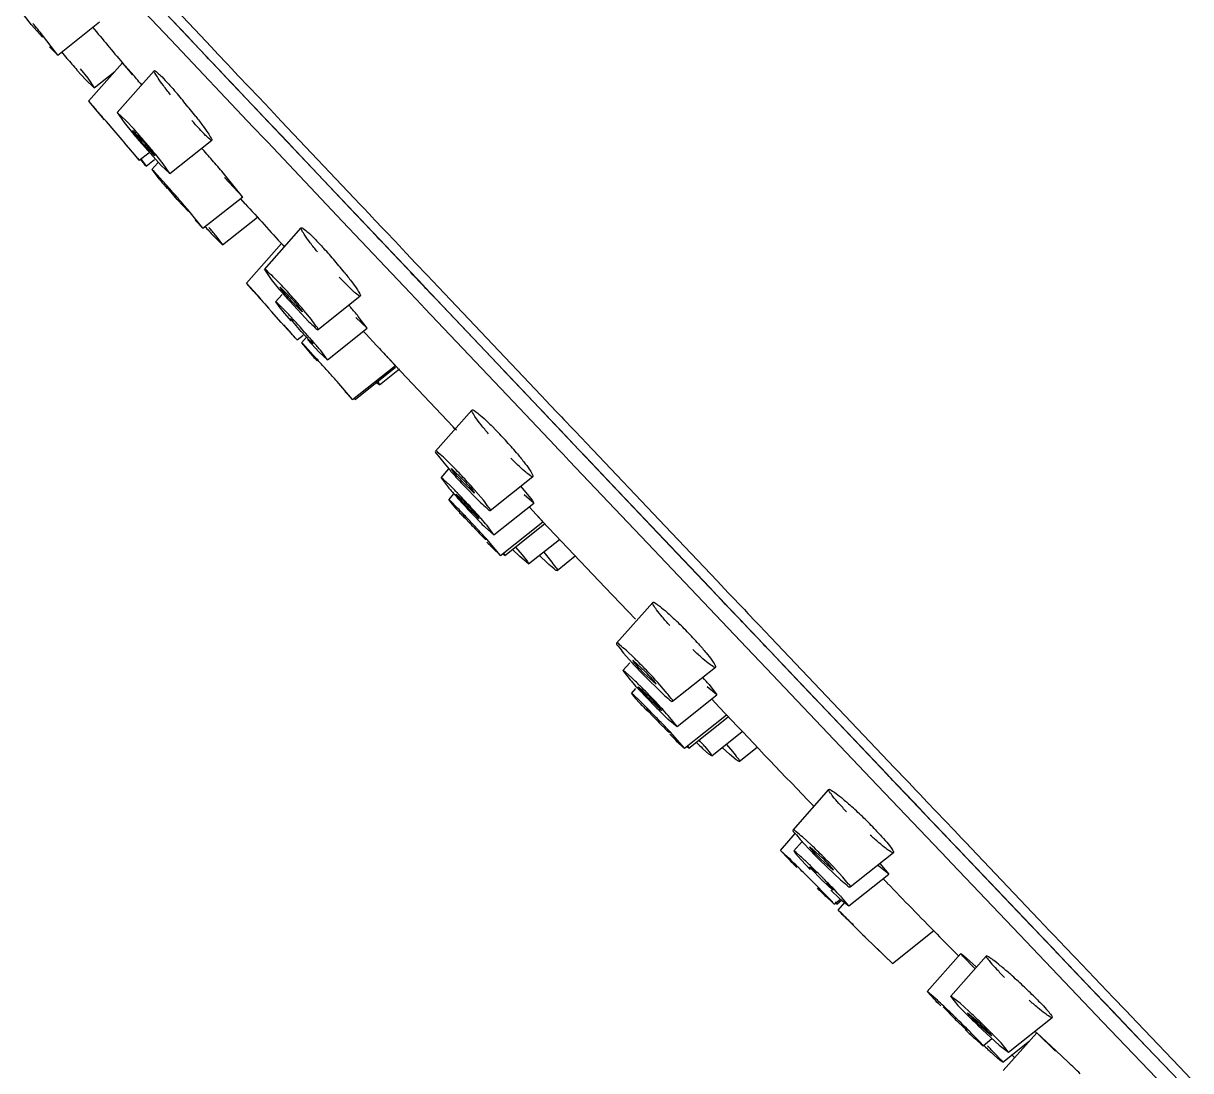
# Model space of a CAD drawing. Header units: millimetres. Extents: x 7160 to 8001, y 2712 to 3307.
# Drawn here: x 7793.6 to 7820, y 3186.12 to 3209.82 of the extents above; entities that cross this region are included whole.
import ezdxf

# ---------------------------------------------------------------- set-up
doc = ezdxf.new("R2010")
doc.units = ezdxf.units.MM

msp = doc.modelspace()

# ---------------------------------------------------------------- linework, layer by layer
at = {"color": 7, "linetype": 'Continuous'}
for p, q in [((7797.303, 3209.534), (7795.751, 3211.177)), ((7795.912, 3211.335), (7797.468, 3209.687)), ((7796.933, 3209.449), (7795.532, 3210.933)), ((7793.785, 3209.787), (7793.599, 3210.016)), ((7794.377, 3209.102), (7795.322, 3209.853)), ((7797.713, 3209.099), (7796.951, 3209.906)), ((7794.035, 3209.508), (7793.785, 3209.787)), ((7794.056, 3209.525), (7794.035, 3209.55)), ((7797.468, 3209.687), (7797.734, 3209.406)), ((7794.377, 3209.102), (7794.056, 3209.525)), ((7794.194, 3209.29), (7794.377, 3209.102)), ((7798.8, 3207.472), (7796.933, 3209.449)), ((7797.568, 3209.253), (7797.303, 3209.534)), ((7797.591, 3209.229), (7797.471, 3209.356)), ((7797.734, 3209.406), (7797.938, 3209.189)), ((7797.772, 3209.037), (7797.568, 3209.253)), ((7797.713, 3209.099), (7797.591, 3209.229)), ((7797.731, 3209.08), (7797.713, 3209.099)), ((7798.494, 3208.272), (7797.713, 3209.099)), ((7797.789, 3209.019), (7797.731, 3209.08)), ((7797.789, 3209.019), (7797.772, 3209.037)), ((7797.847, 3208.957), (7797.789, 3209.019)), ((7797.938, 3209.189), (7798, 3209.124)), ((7798, 3209.124), (7798.207, 3208.904)), ((7795.009, 3208.544), (7794.812, 3208.763)), ((7794.887, 3208.789), (7795.054, 3208.58)), ((7795.074, 3208.059), (7795.843, 3208.927)), ((7795.723, 3207.802), (7796.56, 3208.747)), ((7796.028, 3208.703), (7795.843, 3208.928)), ((7795.843, 3208.928), (7796.031, 3208.711)), ((7798.04, 3208.753), (7797.833, 3208.972)), ((7797.986, 3208.811), (7797.847, 3208.957)), ((7798.302, 3208.475), (7797.986, 3208.811)), ((7798.204, 3208.58), (7798.04, 3208.753)), ((7798.207, 3208.904), (7798.306, 3208.8)), ((7798.306, 3208.8), (7798.461, 3208.635)), ((7795.203, 3208.36), (7795.009, 3208.544)), ((7795.054, 3208.58), (7795.203, 3208.36)), ((7795.203, 3208.36), (7795.667, 3208.729)), ((7796.07, 3208.654), (7796.028, 3208.703)), ((7798.3, 3208.478), (7798.204, 3208.58)), ((7798.762, 3207.989), (7798.3, 3208.478)), ((7798.461, 3208.635), (7798.924, 3208.145)), ((7796.239, 3208.468), (7796.273, 3208.428)), ((7798.494, 3208.272), (7798.302, 3208.475)), ((7799.294, 3207.426), (7798.494, 3208.272)), ((7798.779, 3207.971), (7798.494, 3208.272)), ((7795.074, 3208.059), (7795.429, 3207.639)), ((7795.244, 3207.866), (7795.074, 3208.059)), ((7799.015, 3207.721), (7798.762, 3207.989)), ((7798.849, 3207.896), (7798.779, 3207.971)), ((7798.924, 3208.145), (7799.178, 3207.877)), ((7795.723, 3207.802), (7795.878, 3207.576)), ((7795.919, 3207.621), (7795.723, 3207.802)), ((7799.037, 3207.697), (7798.849, 3207.896)), ((7799.269, 3207.453), (7799.015, 3207.721)), ((7799.108, 3207.623), (7799.037, 3207.697)), ((7799.178, 3207.877), (7799.432, 3207.608)), ((7795.477, 3207.595), (7795.407, 3207.677)), ((7795.651, 3207.392), (7795.477, 3207.595)), ((7795.878, 3207.576), (7796.065, 3207.344)), ((7796.103, 3207.421), (7795.919, 3207.621)), ((7799.057, 3207.199), (7798.8, 3207.472)), ((7799.176, 3207.551), (7799.108, 3207.623)), ((7799.294, 3207.426), (7799.176, 3207.551)), ((7801.127, 3205.488), (7799.269, 3207.453)), ((7800.942, 3205.683), (7799.294, 3207.426)), ((7799.366, 3207.35), (7799.294, 3207.426)), ((7799.432, 3207.608), (7801.217, 3205.721)), ((7795.832, 3207.18), (7795.651, 3207.392)), ((7795.871, 3207.135), (7795.832, 3207.18)), ((7796.075, 3207.392), (7796.331, 3207.121)), ((7796.12, 3207.323), (7796.078, 3207.382)), ((7796.202, 3207.22), (7796.12, 3207.323)), ((7796.912, 3206.42), (7797.861, 3207.174)), ((7799.118, 3207.135), (7799.057, 3207.199)), ((7799.434, 3207.278), (7799.366, 3207.35)), ((7799.69, 3207.007), (7799.434, 3207.278)), ((7795.9, 3207.101), (7795.871, 3207.135)), ((7796.054, 3206.912), (7796.178, 3206.769)), ((7796.08, 3206.889), (7796.056, 3206.918)), ((7796.292, 3207.076), (7796.716, 3206.602)), ((7796.564, 3206.823), (7796.308, 3207.094)), ((7796.437, 3206.995), (7796.519, 3206.893)), ((7800.82, 3205.335), (7799.118, 3207.135)), ((7796.221, 3206.72), (7796.08, 3206.889)), ((7796.178, 3206.769), (7796.221, 3206.72)), ((7796.221, 3206.72), (7796.438, 3206.892)), ((7796.33, 3206.637), (7796.248, 3206.727)), ((7796.261, 3206.738), (7796.339, 3206.642)), ((7796.365, 3206.6), (7796.33, 3206.637)), ((7796.339, 3206.642), (7796.377, 3206.589)), ((7796.377, 3206.589), (7796.562, 3206.736)), ((7796.505, 3206.511), (7796.639, 3206.662)), ((7796.519, 3206.893), (7796.561, 3206.833)), ((7796.761, 3206.642), (7796.595, 3206.848)), ((7796.912, 3206.42), (7796.761, 3206.642)), ((7796.377, 3206.589), (7796.365, 3206.6)), ((7796.505, 3206.511), (7796.666, 3206.304)), ((7796.554, 3206.467), (7796.505, 3206.511)), ((7796.684, 3206.327), (7796.554, 3206.467)), ((7796.716, 3206.602), (7796.912, 3206.42)), ((7797.079, 3205.836), (7796.838, 3206.126)), ((7798.15, 3206.333), (7798.559, 3205.895)), ((7798.559, 3205.895), (7798.18, 3206.362)), ((7797.661, 3205.181), (7798.56, 3205.895)), ((7798.618, 3205.737), (7798.515, 3205.851)), ((7797.331, 3205.559), (7797.079, 3205.836)), ((7797.347, 3205.57), (7797.319, 3205.604)), ((7801.788, 3204.79), (7800.942, 3205.683)), ((7801.058, 3205.561), (7800.942, 3205.683)), ((7801.217, 3205.721), (7801.292, 3205.642)), ((7801.292, 3205.642), (7801.418, 3205.508)), ((7797.661, 3205.181), (7797.347, 3205.57)), ((7797.484, 3205.363), (7797.661, 3205.181)), ((7798.106, 3204.807), (7798.893, 3205.433)), ((7802.344, 3203.724), (7800.82, 3205.335)), ((7801.131, 3205.484), (7801.058, 3205.561)), ((7801.297, 3205.309), (7801.127, 3205.488)), ((7801.316, 3205.289), (7801.131, 3205.484)), ((7801.418, 3205.508), (7801.479, 3205.444)), ((7801.479, 3205.444), (7801.55, 3205.369)), ((7801.55, 3205.369), (7801.73, 3205.179)), ((7797.728, 3205.198), (7797.709, 3205.22)), ((7799.052, 3204.252), (7799.883, 3205.191)), ((7801.387, 3205.213), (7801.297, 3205.309)), ((7801.573, 3205.017), (7801.316, 3205.289)), ((7801.589, 3205), (7801.387, 3205.213)), ((7801.73, 3205.179), (7801.751, 3205.156)), ((7801.751, 3205.156), (7801.801, 3205.103)), ((7801.801, 3205.103), (7802.005, 3204.888)), ((7798.106, 3204.807), (7797.921, 3204.988)), ((7797.954, 3205.013), (7798.106, 3204.807)), ((7798.645, 3203.942), (7799.44, 3204.84)), ((7799.512, 3204.755), (7799.473, 3204.798)), ((7801.595, 3204.993), (7801.573, 3205.017)), ((7801.638, 3204.947), (7801.589, 3205)), ((7801.646, 3204.939), (7801.595, 3204.993)), ((7801.842, 3204.732), (7801.638, 3204.947)), ((7801.788, 3204.79), (7801.646, 3204.939)), ((7802.645, 3203.884), (7801.788, 3204.79)), ((7801.854, 3204.72), (7801.788, 3204.79)), ((7802.005, 3204.888), (7802.259, 3204.619)), ((7802.096, 3204.464), (7801.842, 3204.732)), ((7802.11, 3204.449), (7801.854, 3204.72)), ((7802.259, 3204.619), (7802.471, 3204.395)), ((7802.308, 3204.24), (7802.096, 3204.464)), ((7802.188, 3204.367), (7802.11, 3204.449)), ((7802.324, 3204.223), (7802.188, 3204.367)), ((7802.471, 3204.395), (7802.729, 3204.123)), ((7799.052, 3204.252), (7799.206, 3204.023)), ((7799.206, 3204.023), (7799.395, 3203.793)), ((7799.444, 3203.885), (7799.257, 3204.079)), ((7802.565, 3203.968), (7802.308, 3204.24)), ((7802.351, 3204.194), (7802.324, 3204.223)), ((7802.41, 3204.132), (7802.351, 3204.194)), ((7802.447, 3204.093), (7802.41, 3204.132)), ((7802.583, 3203.95), (7802.447, 3204.093)), ((7802.729, 3204.123), (7802.986, 3203.851)), ((7798.81, 3203.753), (7798.645, 3203.942)), ((7798.645, 3203.942), (7798.968, 3203.583)), ((7799.409, 3203.849), (7799.673, 3203.585)), ((7799.453, 3203.779), (7799.412, 3203.839)), ((7799.536, 3203.677), (7799.453, 3203.779)), ((7802.822, 3203.696), (7802.565, 3203.968)), ((7802.611, 3203.92), (7802.583, 3203.95)), ((7802.704, 3203.821), (7802.611, 3203.92)), ((7802.704, 3203.821), (7802.645, 3203.884)), ((7802.925, 3203.588), (7802.704, 3203.821)), ((7802.839, 3203.679), (7802.704, 3203.821)), ((7802.986, 3203.851), (7805.173, 3201.543)), ((7799.304, 3203.519), (7799.45, 3203.684)), ((7799.304, 3203.519), (7799.399, 3203.384)), ((7799.358, 3203.478), (7799.304, 3203.519)), ((7799.493, 3203.344), (7799.358, 3203.478)), ((7799.623, 3203.531), (7800.058, 3203.065)), ((7799.908, 3203.289), (7799.643, 3203.553)), ((7800.263, 3202.891), (7801.217, 3203.65)), ((7802.601, 3203.452), (7802.344, 3203.724)), ((7805.009, 3201.388), (7802.822, 3203.696)), ((7802.867, 3203.649), (7802.839, 3203.679)), ((7802.925, 3203.588), (7802.867, 3203.649)), ((7805.013, 3201.384), (7802.925, 3203.588)), ((7799.213, 3203.297), (7799.142, 3203.377)), ((7799.432, 3203.051), (7799.213, 3203.297)), ((7799.461, 3203.308), (7799.647, 3203.089)), ((7799.78, 3203.461), (7799.863, 3203.36)), ((7799.863, 3203.36), (7799.905, 3203.299)), ((7800.114, 3203.116), (7799.946, 3203.321)), ((7802.675, 3203.374), (7802.601, 3203.452)), ((7804.541, 3201.403), (7802.675, 3203.374)), ((7799.737, 3202.711), (7799.432, 3203.051)), ((7799.489, 3202.996), (7799.624, 3202.843)), ((7799.642, 3203.139), (7799.702, 3203.085)), ((7799.66, 3203.11), (7799.642, 3203.139)), ((7799.69, 3203.072), (7799.66, 3203.11)), ((7799.882, 3202.849), (7799.69, 3203.072)), ((7801.12, 3203.165), (7801.376, 3202.919)), ((7801.376, 3202.919), (7801.174, 3203.189)), ((7799.788, 3202.656), (7799.737, 3202.711)), ((7799.746, 3202.705), (7799.788, 3202.656)), ((7799.788, 3202.656), (7799.926, 3202.766)), ((7799.893, 3202.587), (7800.006, 3202.715)), ((7800.142, 3202.58), (7800.043, 3202.674)), ((7800.478, 3202.205), (7801.377, 3202.92)), ((7801.294, 3202.844), (7801.349, 3202.785)), ((7801.588, 3202.528), (7801.349, 3202.785)), ((7799.893, 3202.587), (7799.934, 3202.534)), ((7799.94, 3202.542), (7799.893, 3202.587)), ((7799.934, 3202.534), (7800.057, 3202.391)), ((7800.068, 3202.407), (7799.94, 3202.542)), ((7800.022, 3202.667), (7800.289, 3202.382)), ((7800.093, 3202.648), (7800.138, 3202.589)), ((7800.478, 3202.205), (7800.324, 3202.413)), ((7800.256, 3202.202), (7800.225, 3202.236)), ((7800.289, 3202.382), (7800.478, 3202.205)), ((7802.002, 3202.087), (7801.846, 3202.253)), ((7802.012, 3202.078), (7801.846, 3202.253)), ((7801.044, 3201.308), (7802.012, 3202.078)), ((7801.103, 3201.308), (7802.018, 3202.036)), ((7801.651, 3201.642), (7802.104, 3202.002)), ((7803.317, 3200.692), (7802.002, 3202.087)), ((7805.273, 3201.109), (7804.39, 3202.042)), ((7800.732, 3201.672), (7800.697, 3201.712)), ((7801.044, 3201.308), (7800.732, 3201.672)), ((7801.651, 3201.642), (7801.581, 3201.683)), ((7801.624, 3201.708), (7801.651, 3201.642)), ((7800.87, 3201.487), (7801.044, 3201.308)), ((7805.628, 3200.257), (7804.541, 3201.403)), ((7805.266, 3201.117), (7805.009, 3201.388)), ((7805.273, 3201.109), (7805.013, 3201.384)), ((7805.173, 3201.543), (7805.43, 3201.272)), ((7801.103, 3201.308), (7801.086, 3201.321)), ((7801.094, 3201.324), (7801.103, 3201.308)), ((7805.345, 3201.033), (7805.266, 3201.117)), ((7806.162, 3200.171), (7805.273, 3201.109)), ((7805.351, 3201.027), (7805.273, 3201.109)), ((7805.43, 3201.272), (7805.508, 3201.189)), ((7805.508, 3201.189), (7805.686, 3201.001)), ((7802.921, 3200.138), (7803.745, 3201.069)), ((7805.522, 3200.846), (7805.345, 3201.033)), ((7805.529, 3200.839), (7805.351, 3201.027)), ((7805.603, 3200.761), (7805.522, 3200.846)), ((7805.609, 3200.754), (7805.529, 3200.839)), ((7805.686, 3201.001), (7805.766, 3200.916)), ((7805.766, 3200.916), (7805.825, 3200.854)), ((7805.825, 3200.854), (7806.024, 3200.645)), ((7803.352, 3200.655), (7803.317, 3200.692)), ((7803.394, 3200.611), (7803.352, 3200.655)), ((7805.668, 3200.692), (7805.609, 3200.754)), ((7805.86, 3200.49), (7805.662, 3200.699)), ((7805.713, 3200.645), (7805.668, 3200.692)), ((7805.866, 3200.483), (7805.713, 3200.645)), ((7806.024, 3200.645), (7806.084, 3200.581)), ((7806.084, 3200.581), (7806.342, 3200.31)), ((7805.927, 3200.419), (7805.866, 3200.483)), ((7806.178, 3200.154), (7805.92, 3200.426)), ((7805.972, 3200.372), (7805.927, 3200.419)), ((7806.052, 3200.288), (7805.972, 3200.372)), ((7806.342, 3200.31), (7808.113, 3198.442)), ((7805.688, 3200.193), (7805.628, 3200.257)), ((7805.805, 3200.07), (7805.688, 3200.193)), ((7805.945, 3199.922), (7805.805, 3200.07)), ((7806.162, 3200.171), (7806.052, 3200.288)), ((7806.229, 3200.1), (7806.162, 3200.171)), ((7806.229, 3200.1), (7806.162, 3200.171)), ((7807.949, 3198.286), (7806.178, 3200.154)), ((7807.055, 3199.23), (7806.229, 3200.1)), ((7806.31, 3200.015), (7806.229, 3200.1)), ((7803.075, 3199.91), (7803.267, 3199.683)), ((7803.323, 3199.783), (7803.132, 3199.972)), ((7807.716, 3198.055), (7805.945, 3199.922)), ((7806.407, 3199.913), (7806.31, 3200.015)), ((7806.567, 3199.744), (7806.407, 3199.913)), ((7803.046, 3199.538), (7803.222, 3199.737)), ((7803.046, 3199.538), (7803.203, 3199.326)), ((7803.102, 3199.5), (7803.046, 3199.538)), ((7803.284, 3199.743), (7803.556, 3199.485)), ((7803.329, 3199.673), (7803.287, 3199.732)), ((7803.413, 3199.571), (7803.329, 3199.673)), ((7804.157, 3198.8), (7805.119, 3199.565)), ((7806.665, 3199.64), (7806.567, 3199.744)), ((7806.923, 3199.369), (7806.665, 3199.64)), ((7803.241, 3199.37), (7803.102, 3199.5)), ((7803.499, 3199.425), (7803.947, 3198.967)), ((7803.793, 3199.192), (7803.522, 3199.45)), ((7803.665, 3199.364), (7803.749, 3199.263)), ((7803.749, 3199.263), (7803.791, 3199.203)), ((7804.849, 3199.339), (7805.105, 3199.028)), ((7807.055, 3199.23), (7806.923, 3199.369)), ((7803.221, 3199.04), (7803.338, 3199.172)), ((7803.221, 3199.04), (7803.26, 3198.985)), ((7803.253, 3199.015), (7803.221, 3199.04)), ((7803.26, 3198.985), (7803.382, 3198.842)), ((7803.403, 3198.868), (7803.271, 3198.999)), ((7803.389, 3199.166), (7803.575, 3198.989)), ((7803.437, 3199.098), (7803.393, 3199.156)), ((7803.523, 3198.999), (7803.437, 3199.098)), ((7804.004, 3199.028), (7803.835, 3199.228)), ((7805.142, 3198.962), (7804.926, 3199.149)), ((7805.105, 3199.028), (7805.142, 3198.962)), ((7807.949, 3198.286), (7807.055, 3199.23)), ((7809.122, 3197.051), (7807.055, 3199.23)), ((7803.899, 3198.616), (7803.632, 3198.878)), ((7803.765, 3198.783), (7803.851, 3198.683)), ((7804.243, 3198.246), (7805.142, 3198.962)), ((7805.35, 3198.542), (7805.043, 3198.872)), ((7805.103, 3198.804), (7805.333, 3198.56)), ((7803.602, 3198.619), (7803.555, 3198.675)), ((7803.596, 3198.667), (7803.564, 3198.701)), ((7803.689, 3198.521), (7803.602, 3198.619)), ((7803.851, 3198.683), (7803.895, 3198.625)), ((7804.243, 3198.246), (7804.089, 3198.455)), ((7804.392, 3197.78), (7805.35, 3198.542)), ((7804.487, 3197.78), (7805.386, 3198.495)), ((7805.333, 3198.56), (7805.343, 3198.549)), ((7806.758, 3197.057), (7805.343, 3198.549)), ((7805.343, 3198.549), (7805.35, 3198.542)), ((7804.053, 3198.139), (7803.911, 3198.282)), ((7804.046, 3198.417), (7804.243, 3198.246)), ((7809.738, 3196.402), (7807.949, 3198.286)), ((7809.125, 3197.047), (7807.949, 3198.286)), ((7808.113, 3198.442), (7809.289, 3197.202)), ((7804.392, 3197.78), (7804.08, 3198.146)), ((7804.21, 3197.952), (7804.392, 3197.78)), ((7804.731, 3197.968), (7804.879, 3197.795)), ((7805.027, 3197.587), (7805.728, 3198.144)), ((7810.093, 3195.549), (7807.716, 3198.055)), ((7804.487, 3197.78), (7804.443, 3197.812)), ((7804.466, 3197.816), (7804.487, 3197.78)), ((7804.825, 3197.754), (7804.663, 3197.914)), ((7805.027, 3197.587), (7804.825, 3197.754)), ((7804.879, 3197.795), (7804.997, 3197.646)), ((7805.45, 3197.605), (7805.272, 3197.776)), ((7805.367, 3197.851), (7805.523, 3197.665)), ((7805.668, 3197.441), (7806.082, 3197.77)), ((7804.997, 3197.646), (7805.027, 3197.587)), ((7809.289, 3197.202), (7809.549, 3196.929)), ((7807.442, 3196.336), (7806.758, 3197.057)), ((7809.381, 3196.778), (7809.122, 3197.051)), ((7809.385, 3196.773), (7809.125, 3197.047)), ((7809.549, 3196.929), (7809.646, 3196.826)), ((7807.017, 3195.792), (7807.834, 3196.715)), ((7809.477, 3196.676), (7809.381, 3196.778)), ((7809.482, 3196.671), (7809.385, 3196.773)), ((7809.638, 3196.507), (7809.477, 3196.676)), ((7809.643, 3196.501), (7809.482, 3196.671)), ((7809.646, 3196.826), (7809.807, 3196.657)), ((7809.807, 3196.657), (7809.905, 3196.553)), ((7809.738, 3196.402), (7809.638, 3196.507)), ((7809.742, 3196.397), (7809.643, 3196.501)), ((7810.628, 3195.464), (7809.738, 3196.402)), ((7809.816, 3196.32), (7809.738, 3196.402)), ((7809.822, 3196.313), (7809.742, 3196.397)), ((7809.905, 3196.553), (7809.985, 3196.469)), ((7809.985, 3196.469), (7810.163, 3196.281)), ((7809.861, 3196.272), (7809.816, 3196.32)), ((7810, 3196.126), (7809.822, 3196.313)), ((7809.994, 3196.132), (7809.861, 3196.272)), ((7810.075, 3196.047), (7809.994, 3196.132)), ((7810.081, 3196.04), (7810, 3196.126)), ((7810.163, 3196.281), (7810.244, 3196.196)), ((7810.244, 3196.196), (7810.502, 3195.924)), ((7810.12, 3195.999), (7810.075, 3196.047)), ((7810.338, 3195.769), (7810.081, 3196.04)), ((7810.179, 3195.937), (7810.12, 3195.999)), ((7810.332, 3195.776), (7810.179, 3195.937)), ((7810.502, 3195.924), (7813.304, 3192.975)), ((7807.173, 3195.569), (7807.369, 3195.347)), ((7807.426, 3195.446), (7807.23, 3195.633)), ((7810.263, 3195.371), (7810.093, 3195.549)), ((7810.377, 3195.728), (7810.332, 3195.776)), ((7813.14, 3192.819), (7810.338, 3195.769)), ((7810.437, 3195.665), (7810.377, 3195.728)), ((7810.517, 3195.581), (7810.437, 3195.665)), ((7810.628, 3195.464), (7810.517, 3195.581)), ((7807.16, 3195.174), (7807.315, 3195.35)), ((7807.387, 3195.406), (7807.664, 3195.154)), ((7807.433, 3195.335), (7807.39, 3195.395)), ((7807.519, 3195.236), (7807.433, 3195.335)), ((7812.766, 3192.736), (7810.263, 3195.371)), ((7810.695, 3195.394), (7810.628, 3195.464)), ((7811.514, 3194.531), (7810.695, 3195.394)), ((7810.775, 3195.309), (7810.695, 3195.394)), ((7811.033, 3195.037), (7810.775, 3195.309)), ((7807.16, 3195.174), (7807.323, 3194.963)), ((7807.216, 3195.139), (7807.16, 3195.174)), ((7807.357, 3195.012), (7807.216, 3195.139)), ((7807.606, 3195.093), (7808.065, 3194.642)), ((7807.907, 3194.865), (7807.63, 3195.117)), ((7807.775, 3195.034), (7807.861, 3194.935)), ((7808.279, 3194.48), (7809.249, 3195.251)), ((7813.124, 3192.837), (7811.033, 3195.037)), ((7807.356, 3194.655), (7807.454, 3194.766)), ((7807.51, 3194.81), (7807.686, 3194.651)), ((7807.559, 3194.743), (7807.513, 3194.801)), ((7807.861, 3194.935), (7807.904, 3194.876)), ((7808.124, 3194.703), (7807.949, 3194.902)), ((7809.284, 3194.624), (7809.063, 3194.806)), ((7809.108, 3194.857), (7809.284, 3194.624)), ((7807.356, 3194.655), (7807.398, 3194.599)), ((7807.406, 3194.616), (7807.366, 3194.65)), ((7807.398, 3194.599), (7807.522, 3194.459)), ((7807.54, 3194.489), (7807.406, 3194.616)), ((7807.646, 3194.646), (7807.559, 3194.743)), ((7808.03, 3194.271), (7807.758, 3194.527)), ((7808.382, 3193.907), (7809.284, 3194.624)), ((7809.173, 3194.525), (7809.45, 3194.229)), ((7807.745, 3194.242), (7807.697, 3194.298)), ((7807.737, 3194.292), (7807.706, 3194.324)), ((7807.834, 3194.146), (7807.745, 3194.242)), ((7807.893, 3194.435), (7807.981, 3194.338)), ((7807.981, 3194.338), (7808.026, 3194.28)), ((7809.324, 3194.355), (7809.306, 3194.375)), ((7809.501, 3194.173), (7809.324, 3194.355)), ((7809.45, 3194.229), (7809.501, 3194.173)), ((7808.183, 3194.072), (7808.382, 3193.907)), ((7808.382, 3193.907), (7808.223, 3194.115)), ((7808.552, 3193.419), (7809.501, 3194.173)), ((7808.648, 3193.419), (7809.54, 3194.129)), ((7808.152, 3193.822), (7808.06, 3193.913)), ((7808.214, 3193.767), (7808.152, 3193.822)), ((7808.552, 3193.419), (7808.233, 3193.779)), ((7809.167, 3193.247), (7809.857, 3193.796)), ((7808.366, 3193.587), (7808.552, 3193.419)), ((7808.648, 3193.419), (7808.602, 3193.452)), ((7808.624, 3193.457), (7808.648, 3193.419)), ((7809.012, 3193.455), (7809.134, 3193.308)), ((7809.499, 3193.503), (7809.639, 3193.343)), ((7809.79, 3193.12), (7810.195, 3193.442)), ((7809.105, 3193.285), (7808.96, 3193.413)), ((7809.167, 3193.247), (7809.105, 3193.285)), ((7809.134, 3193.308), (7809.167, 3193.247)), ((7809.567, 3193.283), (7809.407, 3193.43)), ((7809.722, 3193.154), (7809.567, 3193.283)), ((7809.79, 3193.12), (7809.722, 3193.154)), ((7813.304, 3192.975), (7813.362, 3192.913)), ((7813.362, 3192.913), (7813.526, 3192.741)), ((7814.5, 3190.913), (7812.766, 3192.736)), ((7813.264, 3192.689), (7813.124, 3192.837)), ((7813.182, 3192.776), (7813.124, 3192.837)), ((7813.21, 3192.746), (7813.182, 3192.776)), ((7813.199, 3192.758), (7813.182, 3192.776)), ((7813.363, 3192.585), (7813.199, 3192.758)), ((7813.264, 3192.689), (7813.21, 3192.746)), ((7814.125, 3191.783), (7813.264, 3192.689)), ((7813.346, 3192.603), (7813.264, 3192.689)), ((7813.526, 3192.741), (7813.563, 3192.702)), ((7813.563, 3192.702), (7813.621, 3192.641)), ((7813.621, 3192.641), (7813.784, 3192.469)), ((7811.008, 3191.567), (7811.818, 3192.483)), ((7813.383, 3192.565), (7813.346, 3192.603)), ((7813.399, 3192.547), (7813.363, 3192.585)), ((7813.441, 3192.503), (7813.383, 3192.565)), ((7813.469, 3192.473), (7813.441, 3192.503)), ((7813.458, 3192.486), (7813.441, 3192.503)), ((7813.621, 3192.314), (7813.458, 3192.486)), ((7813.606, 3192.33), (7813.469, 3192.473)), ((7813.784, 3192.469), (7813.819, 3192.432)), ((7813.819, 3192.432), (7813.877, 3192.371)), ((7811.486, 3192.088), (7811.457, 3192.119)), ((7813.641, 3192.293), (7813.606, 3192.33)), ((7813.655, 3192.277), (7813.621, 3192.314)), ((7813.727, 3192.202), (7813.641, 3192.293)), ((7813.714, 3192.216), (7813.655, 3192.277)), ((7813.876, 3192.046), (7813.714, 3192.216)), ((7813.863, 3192.059), (7813.727, 3192.202)), ((7813.877, 3192.371), (7814.04, 3192.2)), ((7814.04, 3192.2), (7814.647, 3191.562)), ((7813.941, 3191.977), (7813.863, 3192.059)), ((7816.394, 3189.398), (7813.876, 3192.046)), ((7814.125, 3191.783), (7813.941, 3191.977)), ((7814.975, 3190.89), (7814.125, 3191.783)), ((7814.2, 3191.705), (7814.125, 3191.783)), ((7814.407, 3191.487), (7814.2, 3191.705)), ((7810.72, 3191.107), (7811.056, 3191.487)), ((7811.168, 3191.351), (7811.369, 3191.134)), ((7811.421, 3191.226), (7811.221, 3191.41)), ((7814.458, 3191.433), (7814.407, 3191.487)), ((7814.48, 3191.41), (7814.458, 3191.433)), ((7814.666, 3191.215), (7814.48, 3191.41)), ((7814.647, 3191.562), (7814.824, 3191.376)), ((7814.824, 3191.376), (7814.903, 3191.292)), ((7810.72, 3191.107), (7810.892, 3190.922)), ((7810.883, 3190.957), (7810.72, 3191.107)), ((7811.02, 3191.093), (7811.209, 3191.307)), ((7811.02, 3191.093), (7811.059, 3191.035)), ((7811.076, 3191.056), (7811.02, 3191.093)), ((7811.176, 3190.968), (7811.076, 3191.056)), ((7811.384, 3191.189), (7811.665, 3190.94)), ((7811.52, 3191.024), (7811.387, 3191.178)), ((7812.295, 3190.279), (7813.274, 3191.057)), ((7814.739, 3191.138), (7814.666, 3191.215)), ((7814.923, 3190.945), (7814.739, 3191.138)), ((7814.903, 3191.292), (7815.168, 3191.014)), ((7810.903, 3190.938), (7810.883, 3190.957)), ((7811.059, 3191.035), (7811.186, 3190.892)), ((7811.186, 3190.892), (7811.395, 3190.672)), ((7811.612, 3190.884), (7812.079, 3190.44)), ((7811.915, 3190.658), (7811.634, 3190.907)), ((7811.779, 3190.824), (7811.911, 3190.669)), ((7812.97, 3190.81), (7813.171, 3190.567)), ((7814.589, 3190.819), (7814.5, 3190.913)), ((7814.758, 3190.641), (7814.589, 3190.819)), ((7814.975, 3190.89), (7814.923, 3190.945)), ((7814.995, 3190.868), (7814.975, 3190.89)), ((7815.812, 3190.01), (7814.975, 3190.89)), ((7816.368, 3189.426), (7814.995, 3190.868)), ((7815.168, 3191.014), (7816.558, 3189.553)), ((7811.101, 3190.744), (7811.068, 3190.777)), ((7811.376, 3190.736), (7811.439, 3190.685)), ((7811.394, 3190.709), (7811.376, 3190.736)), ((7811.428, 3190.67), (7811.394, 3190.709)), ((7811.631, 3190.46), (7811.428, 3190.67)), ((7811.439, 3190.685), (7811.535, 3190.596)), ((7812.133, 3190.498), (7811.954, 3190.693)), ((7812.267, 3189.848), (7813.171, 3190.567)), ((7813.171, 3190.567), (7812.948, 3190.748)), ((7816.129, 3189.2), (7814.758, 3190.641)), ((7811.567, 3190.278), (7811.512, 3190.334)), ((7811.604, 3190.241), (7811.567, 3190.278)), ((7811.906, 3190.206), (7811.677, 3190.414)), ((7811.765, 3190.366), (7811.855, 3190.271)), ((7811.855, 3190.271), (7811.902, 3190.215)), ((7813.139, 3190.366), (7813.054, 3190.454)), ((7811.753, 3190.062), (7811.887, 3189.933)), ((7811.859, 3190.209), (7812.067, 3190.012)), ((7811.936, 3189.891), (7812.077, 3190.003)), ((7812.067, 3190.012), (7812.267, 3189.848)), ((7812.267, 3189.848), (7812.1, 3190.05)), ((7816.634, 3189.147), (7815.812, 3190.01)), ((7811.887, 3189.933), (7811.936, 3189.891)), ((7811.955, 3189.942), (7811.984, 3189.909)), ((7811.995, 3189.891), (7811.977, 3189.903)), ((7811.984, 3189.909), (7811.995, 3189.891)), ((7811.995, 3189.891), (7812.105, 3189.978)), ((7812.072, 3189.707), (7812.027, 3189.752)), ((7812.028, 3189.753), (7812.18, 3189.925)), ((7812.028, 3189.752), (7812.076, 3189.707)), ((7812.076, 3189.707), (7812.096, 3189.687)), ((7816.558, 3189.553), (7816.816, 3189.282)), ((7813.252, 3188.543), (7814.191, 3189.29)), ((7816.634, 3189.147), (7816.368, 3189.426)), ((7816.652, 3189.127), (7816.394, 3189.398)), ((7816.816, 3189.282), (7816.883, 3189.211)), ((7816.883, 3189.211), (7817.071, 3189.014)), ((7812.869, 3188.918), (7812.633, 3189.15)), ((7818.014, 3187.222), (7816.129, 3189.2)), ((7817.439, 3188.301), (7816.634, 3189.147)), ((7816.694, 3189.084), (7816.634, 3189.147)), ((7816.719, 3189.057), (7816.652, 3189.127)), ((7816.765, 3189.009), (7816.694, 3189.084)), ((7816.907, 3188.86), (7816.719, 3189.057)), ((7816.885, 3188.883), (7816.765, 3189.009)), ((7817.071, 3189.014), (7817.139, 3188.942)), ((7813.252, 3188.543), (7812.869, 3188.918)), ((7812.909, 3188.885), (7813.075, 3188.721)), ((7813.075, 3188.721), (7813.252, 3188.543)), ((7814.039, 3187.914), (7814.799, 3188.773)), ((7814.571, 3187.805), (7815.376, 3188.715)), ((7814.847, 3188.713), (7814.799, 3188.773)), ((7814.799, 3188.773), (7814.859, 3188.728)), ((7815.116, 3188.436), (7814.847, 3188.713)), ((7814.859, 3188.728), (7815.144, 3188.468)), ((7816.954, 3188.81), (7816.885, 3188.883)), ((7817.211, 3188.54), (7816.954, 3188.81)), ((7816.975, 3188.788), (7816.954, 3188.81)), ((7817.227, 3188.523), (7816.975, 3188.788)), ((7817.139, 3188.942), (7817.392, 3188.677)), ((7817.282, 3188.466), (7817.211, 3188.54)), ((7818.092, 3187.615), (7817.227, 3188.523)), ((7817.439, 3188.301), (7817.282, 3188.466)), ((7817.392, 3188.677), (7818.253, 3187.773)), ((7818.227, 3187.474), (7817.439, 3188.301)), ((7817.762, 3187.962), (7817.439, 3188.301)), ((7814.039, 3187.914), (7814.213, 3187.722)), ((7814.233, 3187.748), (7814.039, 3187.914)), ((7818.021, 3187.69), (7817.762, 3187.962)), ((7814.57, 3187.805), (7814.736, 3187.599)), ((7814.783, 3187.646), (7814.57, 3187.805)), ((7814.983, 3187.466), (7814.783, 3187.646)), ((7818.079, 3187.629), (7818.021, 3187.69)), ((7818.227, 3187.474), (7818.079, 3187.629)), ((7818.253, 3187.773), (7818.521, 3187.491)), ((7814.413, 3187.58), (7814.38, 3187.611)), ((7814.662, 3187.294), (7814.399, 3187.563)), ((7814.736, 3187.599), (7814.943, 3187.385)), ((7814.952, 3187.434), (7815.235, 3187.188)), ((7815.004, 3187.368), (7814.957, 3187.424)), ((7815.094, 3187.273), (7815.004, 3187.368)), ((7818.36, 3187.334), (7818.092, 3187.615)), ((7818.995, 3186.667), (7818.227, 3187.474)), ((7818.277, 3187.421), (7818.227, 3187.474)), ((7818.338, 3187.357), (7818.277, 3187.421)), ((7818.521, 3187.491), (7818.786, 3187.213)), ((7814.938, 3187.04), (7814.745, 3187.214)), ((7815.192, 3187.14), (7815.666, 3186.7)), ((7815.492, 3186.912), (7815.209, 3187.159)), ((7815.881, 3186.538), (7816.866, 3187.322)), ((7819.564, 3185.596), (7818.014, 3187.222)), ((7818.478, 3187.21), (7818.338, 3187.357)), ((7818.625, 3187.056), (7818.36, 3187.334)), ((7818.736, 3186.939), (7818.478, 3187.21)), ((7818.786, 3187.213), (7819.742, 3186.21)), ((7814.956, 3187.053), (7814.926, 3187.084)), ((7815.108, 3186.854), (7815.25, 3186.727)), ((7815.261, 3186.741), (7815.128, 3186.88)), ((7815.304, 3186.687), (7815.505, 3186.846)), ((7815.351, 3187.074), (7815.441, 3186.979)), ((7815.441, 3186.979), (7815.488, 3186.923)), ((7815.71, 3186.75), (7815.526, 3186.941)), ((7815.757, 3186.122), (7816.517, 3186.981)), ((7816.519, 3186.968), (7816.473, 3187.012)), ((7816.517, 3186.981), (7816.945, 3186.561)), ((7816.955, 3186.571), (7816.517, 3186.981)), ((7819.578, 3186.056), (7818.625, 3187.056)), ((7818.995, 3186.667), (7818.736, 3186.939)), ((7815.25, 3186.727), (7815.304, 3186.687)), ((7815.304, 3186.687), (7815.261, 3186.741)), ((7815.666, 3186.7), (7815.881, 3186.538)), ((7815.881, 3186.538), (7815.71, 3186.75)), ((7815.749, 3186.313), (7816.347, 3186.789)), ((7817.227, 3186.313), (7816.955, 3186.571)), ((7819.743, 3185.882), (7818.995, 3186.667)), ((7815.692, 3186.353), (7815.547, 3186.481)), ((7815.577, 3186.505), (7815.708, 3186.366)), ((7815.749, 3186.313), (7815.692, 3186.353)), ((7815.708, 3186.366), (7815.749, 3186.313)), ((7819.742, 3186.21), (7819.998, 3185.942))]:
    msp.add_line(p, q, dxfattribs=at)
for centre, radius, start, end in [((7773.048, 3192.383), 27.114, 39.2812, 40.0193), ((7890.538, 3288.672), 123.804, 219.61785, 220.10128), ((7809.982, 3222.05), 20.166, 219.68, 220.2251), ((7809.081, 3221.279), 18.98, 220.2039, 221.2547), ((7689.67, 3117.524), 140.1, 40.47695, 40.60775), ((7786.538, 3199.184), 13.887, 39.4454, 40.9855), ((7786.252, 3198.932), 14.268, 37.9678, 39.4966), ((7717.524, 3140.678), 102.735, 40.70382, 40.84306), ((7810.005, 3218.894), 18.103, 219.6448, 220.7545), ((7782.919, 3195.595), 17.711, 40.6833, 41.8934), ((7801.803, 3211.829), 7.254, 219.4549, 220.7524), ((7876.066, 3276.084), 105.767, 220.6904, 220.84413), ((7719.018, 3141.503), 101.064, 40.33561, 40.472), ((7790.831, 3202.381), 7.261, 39.4614, 40.7532), ((7782.686, 3195.375), 18.03, 39.6265, 40.7314), ((7775.998, 3187.841), 28.895, 41.3534, 41.5289), ((7768.643, 3181.38), 38.685, 40.789, 41.3402), ((7785.163, 3197.432), 14.811, 39.4747, 39.6062), ((7765.609, 3178.741), 42.706, 40.2987, 40.8104), ((7808.585, 3216.192), 15.487, 219.6766, 219.9063), ((7781.868, 3192.851), 20.028, 41.575, 42.2869), ((7814.779, 3221.382), 23.568, 219.9251, 220.4744), ((7771.261, 3183.419), 34.222, 40.9759, 41.604), ((7770.62, 3182.841), 35.085, 40.4506, 41.0019), ((7901.605, 3298.593), 138.667, 222.03874, 222.56359), ((7808.519, 3214.855), 14.481, 221.8241, 222.9532), ((7787.302, 3196.32), 13.749, 39.2182, 40.2409), ((7792.299, 3197.31), 10.979, 40.7736, 42.7188), ((7792.156, 3197.17), 11.179, 38.8894, 40.8377), ((7926.201, 3316.197), 169.919, 221.43368, 221.60281), ((7810.446, 3213.171), 14.494, 220.3163, 221.6893), ((7789.103, 3194.201), 14.168, 41.6106, 43.1228), ((7803.977, 3207.412), 5.803, 220.0703, 221.6901), ((7795.337, 3199.722), 5.808, 40.0786, 41.6919), ((7788.912, 3194.011), 14.437, 40.2912, 41.6708), ((7804.283, 3207.306), 6.264, 218.7734, 219.6667), ((7790.65, 3194.838), 12.27, 42.7282, 43.8857), ((7790.86, 3195.669), 11.879, 40.1031, 40.2661), ((7785.259, 3189.87), 20.754, 40.6613, 40.8423), ((7789.132, 3193.181), 15.658, 39.7308, 40.7064), ((7786.8, 3191.253), 17.53, 42.6764, 42.7994), ((7783.908, 3188.595), 21.458, 41.7591, 42.66), ((7767.761, 3174.734), 42.49, 41.1685, 41.4178), ((7806.505, 3208.762), 8.879, 221.7626, 222.8171), ((7783.121, 3187.881), 22.52, 41.1953, 41.7794), ((7804.353, 3206.768), 5.944, 222.8124, 223.525), ((7785.236, 3189.732), 19.71, 40.8859, 41.1959), ((7778.425, 3182.344), 29.511, 42.3807, 42.8323), ((7786.881, 3191.157), 17.534, 40.7328, 40.8827), ((7790.888, 3194.589), 12.258, 39.6663, 40.801), ((7870.043, 3266.372), 93.606, 223.00388, 223.23422), ((7823.82, 3223.153), 31.556, 221.143, 221.6524), ((7762.192, 3167.518), 51.496, 41.9731, 42.3397), ((7761.227, 3166.632), 52.806, 41.6308, 41.9877), ((7797.238, 3193.765), 9.827, 42.3491, 44.5212), ((7797.186, 3193.701), 9.91, 40.2246, 42.4196), ((7794.23, 3190.885), 12.722, 42.6937, 44.3777), ((7813.044, 3208.254), 13.002, 221.2424, 222.769), ((7807.348, 3202.989), 5.212, 220.9794, 222.7736), ((7794.051, 3190.7), 12.979, 41.2324, 42.7603), ((7809.718, 3204.838), 8.534, 220.2365, 220.9727), ((7797.187, 3193.221), 8.629, 44.5673, 45.4433), ((7812.877, 3207.581), 12.717, 220.9709, 221.7706), ((7794.487, 3190.554), 12.424, 44.0638, 44.5928), ((7799.73, 3195.946), 5.212, 40.9828, 42.7769), ((7795.763, 3192.206), 10.699, 41.0173, 41.2053), ((7802.42, 3198.097), 1.24, 46.6303, 47.7758), ((7816.602, 3210.907), 17.711, 221.7664, 222.8504), ((7793.102, 3189.21), 14.354, 43.9207, 44.0739), ((7791.154, 3187.34), 17.055, 43.1637, 43.9069), ((7809.014, 3203.87), 7.34, 221.58, 222.8542), ((7798.03, 3193.69), 7.671, 42.8217, 43.6974), ((7789.936, 3186.191), 18.728, 42.8253, 43.1784), ((7814.275, 3208.439), 14.517, 221.3824, 221.8862), ((7792.959, 3188.623), 14.63, 43.897, 44.4479), ((7819.489, 3213.111), 21.519, 221.876, 222.2817), ((7788.443, 3184.268), 20.904, 43.6678, 43.9175), ((7815.769, 3210.106), 16.556, 222.779, 224.2638), ((7798.275, 3193.911), 7.341, 41.5827, 42.8567), ((7790.717, 3186.906), 17.67, 41.7546, 42.8453), ((7782.882, 3178.975), 28.581, 43.0628, 43.5511), ((7812.96, 3206.923), 12.512, 222.1844, 222.9315), ((7781.472, 3177.65), 30.516, 42.9115, 43.0718), ((7793.151, 3189.085), 14.403, 41.5542, 41.7354), ((7810.679, 3205.143), 9.447, 224.2559, 225.3994), ((7793.825, 3189.683), 13.502, 41.4091, 41.5539), ((7796.703, 3192.206), 9.674, 40.2382, 41.4776), ((7812.907, 3206.862), 12.432, 222.8945, 223.643), ((7782.255, 3178.371), 29.451, 42.2867, 42.9229), ((7786.408, 3182.154), 23.834, 42.1428, 42.276), ((7815.23, 3208.759), 15.436, 223.7649, 224.4407), ((7803.757, 3197.287), 0.885, 36.7742, 37.6667), ((7801.621, 3189.298), 9.721, 44.029, 46.2247), ((7801.645, 3189.304), 9.699, 41.8595, 44.1008), ((7816.81, 3203.951), 12.774, 222.3466, 223.9069), ((7798.653, 3186.502), 12.529, 43.8431, 45.5535), ((7811.326, 3198.677), 5.132, 222.0994, 223.9155), ((7803.968, 3191.595), 5.13, 42.1018, 43.9197), ((7798.489, 3186.323), 12.772, 42.3473, 43.9115), ((7801.915, 3188.575), 9.55, 41.1301, 42.4083), ((7813.439, 3200.348), 8.149, 221.3582, 221.9619), ((7801.754, 3189.074), 8.164, 45.8697, 46.6596), ((7816.434, 3203.045), 12.18, 221.9775, 222.9082), ((7799.156, 3186.393), 11.897, 45.2295, 45.8825), ((7820.284, 3206.619), 17.433, 222.8953, 223.9928), ((7797.592, 3184.811), 14.122, 45.0884, 45.2453), ((7795.803, 3183.021), 16.653, 44.3855, 45.0759), ((7800.145, 3187.839), 10.526, 42.1439, 42.3192), ((7797.878, 3184.614), 13.816, 45.1432, 45.6234), ((7812.959, 3199.55), 7.231, 222.7101, 223.9996), ((7802.421, 3189.384), 7.447, 43.9613, 45.0078), ((7794.523, 3181.762), 18.448, 43.9769, 44.3986), ((7819.67, 3206), 16.56, 223.928, 225.3523), ((7802.582, 3189.531), 7.229, 42.7122, 44.0029), ((7795.274, 3182.478), 17.41, 42.8869, 43.9974), ((7817.833, 3203.919), 13.993, 222.5337, 222.9592), ((7822.841, 3208.581), 20.835, 222.9592, 223.4381), ((7793.545, 3180.254), 19.962, 44.817, 45.1542), ((7787.641, 3174.4), 28.276, 44.264, 44.706), ((7797.732, 3184.767), 14.052, 42.6304, 42.8682), ((7800.852, 3187.622), 9.822, 41.3751, 42.706), ((7816.898, 3202.698), 12.462, 223.3341, 224.082), ((7785.599, 3172.404), 31.132, 44.0661, 44.273), ((7816.888, 3202.677), 12.44, 224.0455, 224.7899), ((7787.056, 3173.807), 29.109, 43.4275, 44.0759), ((7814.713, 3200.975), 9.503, 225.3259, 226.594), ((8772.431, 4110.481), 1329.233, 223.578932, 223.701138), ((7790.789, 3177.346), 23.965, 43.2922, 43.4184), ((7819.564, 3205.017), 16.001, 224.84, 225.5877), ((7807.916, 3192.901), 0.9, 38.084, 38.7526), ((7814.621, 3199.509), 8.319, 225.7794, 227.1172), ((7802.9, 3188.114), 8.117, 41.1447, 42.5041), ((7805.205, 3184.263), 10.59, 45.6588, 47.6773), ((7805.306, 3184.349), 10.459, 43.6468, 45.7259), ((7821.317, 3200.593), 13.728, 223.555, 225.0109), ((7802.139, 3181.428), 13.496, 44.9632, 46.5514), ((7832.981, 3212.36), 30.781, 224.1447, 224.664), ((7790.979, 3170.405), 28.611, 45.3999, 45.8611), ((7806.755, 3186.088), 6.585, 47.334, 47.8323), ((7803.339, 3182.4), 11.612, 46.0568, 47.2711), ((7815.536, 3194.812), 5.521, 223.3348, 225.023), ((7807.764, 3187.035), 5.52, 43.3387, 45.0277), ((7801.965, 3181.232), 13.758, 43.573, 45.0269), ((7776.462, 3155.671), 49.295, 45.1261, 45.3555), ((7771.39, 3150.571), 56.488, 44.9979, 45.1309), ((7799.896, 3178.796), 16.597, 45.9981, 46.1312), ((7797.246, 3176.061), 20.405, 45.0347, 45.9802), ((7803.708, 3182.898), 11.348, 43.3868, 43.547), ((7818.649, 3196.942), 8.418, 227.143, 227.3723), ((7774.062, 3153.24), 52.711, 44.7268, 44.9997), ((7818.075, 3196.915), 9.121, 225.0481, 225.4556), ((7796.327, 3175.131), 21.712, 44.8902, 45.0529), ((7797.363, 3176.156), 20.254, 44.1241, 44.9056), ((7963.336, 3335.254), 208.691, 223.96913, 224.18735), ((7833.148, 3212.101), 30.717, 225.329, 225.8498), ((7790.66, 3169.6), 29.405, 44.1391, 44.5833), ((7810.122, 3188.381), 2.36, 39.77, 45.959), ((7799.873, 3178.596), 16.754, 43.96, 44.1096), ((7803.009, 3181.606), 12.407, 43.0119, 44.0088), ((7805.971, 3184.379), 8.35, 42.7776, 42.9642), ((7924.096, 3297.075), 153.942, 224.17768, 224.48132), ((7843.583, 3221.131), 44.502, 224.9212, 225.1591), ((7764.15, 3140.525), 68.671, 45.39708, 45.71711), ((7949.337, 3327.554), 194.534, 225.17571, 225.35417), ((7915.087, 3288.23), 141.317, 224.48203, 224.75928), ((7807.4, 3178.643), 12.881, 47.0891, 48.7506), ((7807.585, 3178.824), 12.621, 45.4215, 47.1463), ((7826.076, 3199.345), 16.607, 224.4138, 225.0559), ((7802.917, 3175.461), 16.704, 46.6676, 47.3561), ((7793.545, 3165.53), 30.359, 45.8692, 46.5779), ((7826.573, 3198.922), 16.381, 224.7702, 225.9923), ((7804.043, 3175.614), 16.129, 45.9608, 47.291), ((7824.18, 3197.108), 13.671, 225.8776, 226.3597), ((7791.644, 3163.556), 33.099, 45.6898, 45.8876), ((7793.542, 3165.494), 30.387, 45.275, 45.698), ((7819.794, 3191.907), 6.6, 224.597, 226.0045), ((7810.65, 3182.438), 6.601, 44.6032, 46.0092), ((7803.829, 3175.371), 16.452, 44.7963, 46.0144), ((7830.431, 3203.41), 22.559, 226.4861, 226.8979), ((7799.388, 3171.389), 22.084, 44.8802, 45.1763), ((7825.345, 3197.972), 15.113, 226.8904, 227.3617), ((7804.108, 3176.084), 15.427, 44.4112, 44.8937), ((7805.86, 3177.395), 13.585, 44.6432, 44.7746), ((7831.373, 3203.696), 23.384, 226.5865, 226.7007), ((7826.364, 3198.353), 16.061, 226.6345, 227.6622), ((7804.714, 3175.912), 15.173, 44.2784, 45.2172), ((7822.341, 3192.636), 8.871, 223.9019, 224.094), ((7823.147, 3193.417), 9.993, 224.0968, 224.4329), ((7699.302, 3062.037), 171.321, 46.37521, 46.50199)]:
    msp.add_arc(centre, radius, start, end, dxfattribs=at)
for points, knots in [([(7794.03, 3209.518), (7794.032, 3209.516), (7794.033, 3209.513), (7794.035, 3209.509), (7794.035, 3209.508)], [0, 0, 0, 0, 0.72457, 1, 1, 1, 1]), ([(7796.927, 3208.202), (7796.873, 3208.271), (7796.78, 3208.394), (7796.651, 3208.565), (7796.599, 3208.664), (7796.548, 3208.734), (7796.56, 3208.747)], [0, 0, 0, 0, 0.399611, 0.715151, 0.920298, 1, 1, 1, 1]), ([(7796.56, 3208.747), (7796.57, 3208.759), (7796.636, 3208.695), (7796.714, 3208.632), (7796.861, 3208.472), (7796.963, 3208.358), (7797.021, 3208.292)], [0, 0, 0, 0, 0.07276, 0.275271, 0.593542, 1, 1, 1, 1]), ([(7797.5, 3207.71), (7797.554, 3207.641), (7797.645, 3207.52), (7797.774, 3207.349), (7797.821, 3207.257), (7797.873, 3207.184), (7797.861, 3207.174)], [0, 0, 0, 0, 0.403869, 0.720911, 0.924578, 1, 1, 1, 1]), ([(7797.861, 3207.174), (7797.848, 3207.164), (7797.789, 3207.227), (7797.707, 3207.291), (7797.566, 3207.447), (7797.466, 3207.557), (7797.409, 3207.622)], [0, 0, 0, 0, 0.075798, 0.279218, 0.596068, 1, 1, 1, 1]), ([(7796.078, 3207.382), (7796.077, 3207.384), (7796.075, 3207.387), (7796.074, 3207.391), (7796.075, 3207.392)], [0, 0, 0, 0, 0.702346, 1, 1, 1, 1]), ([(7796.561, 3206.833), (7796.562, 3206.831), (7796.564, 3206.828), (7796.565, 3206.824), (7796.564, 3206.823)], [0, 0, 0, 0, 0.703255, 1, 1, 1, 1]), ([(7800.249, 3204.648), (7800.194, 3204.716), (7800.099, 3204.837), (7799.971, 3205.006), (7799.916, 3205.105), (7799.871, 3205.177), (7799.883, 3205.191)], [0, 0, 0, 0, 0.39832, 0.712713, 0.917598, 1, 1, 1, 1]), ([(7799.883, 3205.191), (7799.894, 3205.203), (7799.965, 3205.15), (7800.046, 3205.085), (7800.2, 3204.934), (7800.305, 3204.823), (7800.365, 3204.758)], [0, 0, 0, 0, 0.075773, 0.278009, 0.595005, 1, 1, 1, 1]), ([(7799.257, 3204.079), (7799.21, 3204.126), (7799.158, 3204.155), (7799.068, 3204.27), (7799.052, 3204.252)], [0, 0, 0, 0, 0.737316, 1, 1, 1, 1]), ([(7801.217, 3203.65), (7801.204, 3203.639), (7801.139, 3203.694), (7801.053, 3203.759), (7800.906, 3203.907), (7800.802, 3204.016), (7800.743, 3204.079)], [0, 0, 0, 0, 0.079335, 0.282877, 0.598323, 1, 1, 1, 1]), ([(7800.857, 3204.188), (7800.912, 3204.12), (7801.006, 3204), (7801.133, 3203.829), (7801.185, 3203.736), (7801.23, 3203.66), (7801.217, 3203.65)], [0, 0, 0, 0, 0.402846, 0.718956, 0.92225, 1, 1, 1, 1]), ([(7799.412, 3203.839), (7799.411, 3203.841), (7799.409, 3203.844), (7799.408, 3203.849), (7799.409, 3203.849)], [0, 0, 0, 0, 0.685842, 1, 1, 1, 1]), ([(7799.905, 3203.299), (7799.906, 3203.297), (7799.907, 3203.294), (7799.908, 3203.289), (7799.908, 3203.289)], [0, 0, 0, 0, 0.686985, 1, 1, 1, 1]), ([(7800.058, 3203.065), (7800.104, 3203.019), (7800.161, 3202.986), (7800.244, 3202.876), (7800.263, 3202.891)], [0, 0, 0, 0, 0.731067, 1, 1, 1, 1]), ([(7800.263, 3202.891), (7800.281, 3202.906), (7800.178, 3203.006), (7800.155, 3203.064), (7800.114, 3203.116)], [0, 0, 0, 0, 0.26528, 1, 1, 1, 1]), ([(7800.138, 3202.589), (7800.139, 3202.587), (7800.14, 3202.585), (7800.143, 3202.581), (7800.142, 3202.58)], [0, 0, 0, 0, 0.717087, 1, 1, 1, 1]), ([(7804.117, 3200.534), (7804.06, 3200.6), (7803.963, 3200.718), (7803.834, 3200.884), (7803.776, 3200.982), (7803.733, 3201.055), (7803.745, 3201.069)], [0, 0, 0, 0, 0.398103, 0.711986, 0.916483, 1, 1, 1, 1]), ([(7803.745, 3201.069), (7803.756, 3201.081), (7803.83, 3201.034), (7803.916, 3200.97), (7804.074, 3200.826), (7804.183, 3200.719), (7804.245, 3200.656)], [0, 0, 0, 0, 0.078096, 0.280442, 0.596445, 1, 1, 1, 1]), ([(7802.921, 3200.138), (7802.905, 3200.119), (7803.003, 3200.024), (7803.033, 3199.962), (7803.075, 3199.91)], [0, 0, 0, 0, 0.272706, 1, 1, 1, 1]), ([(7803.132, 3199.972), (7803.084, 3200.017), (7803.031, 3200.047), (7802.937, 3200.156), (7802.921, 3200.138)], [0, 0, 0, 0, 0.735269, 1, 1, 1, 1]), ([(7804.752, 3200.1), (7804.808, 3200.033), (7804.906, 3199.915), (7805.034, 3199.745), (7805.09, 3199.652), (7805.132, 3199.576), (7805.118, 3199.565)], [0, 0, 0, 0, 0.402596, 0.718239, 0.921072, 1, 1, 1, 1]), ([(7805.118, 3199.565), (7805.105, 3199.554), (7805.036, 3199.603), (7804.946, 3199.669), (7804.793, 3199.811), (7804.685, 3199.917), (7804.624, 3199.979)], [0, 0, 0, 0, 0.082134, 0.286016, 0.600376, 1, 1, 1, 1]), ([(7803.287, 3199.732), (7803.286, 3199.735), (7803.284, 3199.738), (7803.284, 3199.742), (7803.284, 3199.743)], [0, 0, 0, 0, 0.675902, 1, 1, 1, 1]), ([(7803.393, 3199.156), (7803.391, 3199.158), (7803.39, 3199.161), (7803.388, 3199.165), (7803.389, 3199.166)], [0, 0, 0, 0, 0.704855, 1, 1, 1, 1]), ([(7803.791, 3199.203), (7803.792, 3199.2), (7803.794, 3199.197), (7803.794, 3199.193), (7803.793, 3199.192)], [0, 0, 0, 0, 0.675768, 1, 1, 1, 1]), ([(7804.157, 3198.8), (7804.176, 3198.815), (7804.073, 3198.919), (7804.046, 3198.976), (7804.004, 3199.028)], [0, 0, 0, 0, 0.26599, 1, 1, 1, 1]), ([(7803.947, 3198.967), (7803.994, 3198.922), (7804.052, 3198.889), (7804.138, 3198.785), (7804.157, 3198.8)], [0, 0, 0, 0, 0.728469, 1, 1, 1, 1]), ([(7803.555, 3198.675), (7803.554, 3198.677), (7803.553, 3198.679), (7803.55, 3198.683), (7803.551, 3198.683)], [0, 0, 0, 0, 0.731754, 1, 1, 1, 1]), ([(7803.895, 3198.625), (7803.897, 3198.623), (7803.898, 3198.621), (7803.9, 3198.616), (7803.899, 3198.616)], [0, 0, 0, 0, 0.704769, 1, 1, 1, 1]), ([(7804.061, 3198.134), (7804.061, 3198.133), (7804.057, 3198.136), (7804.055, 3198.138), (7804.053, 3198.139)], [0, 0, 0, 0, 0.267842, 1, 1, 1, 1]), ([(7805.523, 3197.665), (7805.564, 3197.614), (7805.592, 3197.559), (7805.687, 3197.456), (7805.668, 3197.441)], [0, 0, 0, 0, 0.732396, 1, 1, 1, 1]), ([(7805.668, 3197.441), (7805.648, 3197.425), (7805.557, 3197.525), (7805.498, 3197.56), (7805.45, 3197.605)], [0, 0, 0, 0, 0.274438, 1, 1, 1, 1]), ([(7808.217, 3196.194), (7808.159, 3196.258), (7808.059, 3196.373), (7807.926, 3196.535), (7807.866, 3196.63), (7807.822, 3196.702), (7807.834, 3196.715)], [0, 0, 0, 0, 0.399039, 0.713168, 0.91721, 1, 1, 1, 1]), ([(7807.834, 3196.715), (7807.845, 3196.728), (7807.919, 3196.683), (7808.008, 3196.62), (7808.17, 3196.482), (7808.283, 3196.378), (7808.346, 3196.317)], [0, 0, 0, 0, 0.079017, 0.281716, 0.597329, 1, 1, 1, 1]), ([(7807.23, 3195.633), (7807.181, 3195.677), (7807.128, 3195.706), (7807.033, 3195.81), (7807.017, 3195.792)], [0, 0, 0, 0, 0.734221, 1, 1, 1, 1]), ([(7807.017, 3195.792), (7807.001, 3195.774), (7807.1, 3195.68), (7807.13, 3195.62), (7807.173, 3195.569)], [0, 0, 0, 0, 0.272095, 1, 1, 1, 1]), ([(7809.249, 3195.251), (7809.235, 3195.239), (7809.165, 3195.286), (7809.071, 3195.35), (7808.913, 3195.488), (7808.802, 3195.592), (7808.739, 3195.653)], [0, 0, 0, 0, 0.083459, 0.287792, 0.601659, 1, 1, 1, 1]), ([(7808.869, 3195.777), (7808.927, 3195.711), (7809.028, 3195.595), (7809.161, 3195.428), (7809.22, 3195.338), (7809.262, 3195.261), (7809.249, 3195.251)], [0, 0, 0, 0, 0.403157, 0.718964, 0.921413, 1, 1, 1, 1]), ([(7807.39, 3195.395), (7807.388, 3195.397), (7807.387, 3195.4), (7807.386, 3195.405), (7807.387, 3195.406)], [0, 0, 0, 0, 0.676963, 1, 1, 1, 1]), ([(7807.513, 3194.801), (7807.512, 3194.803), (7807.51, 3194.805), (7807.509, 3194.81), (7807.51, 3194.81)], [0, 0, 0, 0, 0.705877, 1, 1, 1, 1]), ([(7807.904, 3194.876), (7807.905, 3194.874), (7807.907, 3194.871), (7807.908, 3194.866), (7807.907, 3194.865)], [0, 0, 0, 0, 0.676862, 1, 1, 1, 1]), ([(7807.366, 3194.65), (7807.364, 3194.652), (7807.361, 3194.653), (7807.357, 3194.656), (7807.356, 3194.655)], [0, 0, 0, 0, 0.718409, 1, 1, 1, 1]), ([(7808.065, 3194.642), (7808.113, 3194.598), (7808.172, 3194.565), (7808.26, 3194.464), (7808.279, 3194.48)], [0, 0, 0, 0, 0.727325, 1, 1, 1, 1]), ([(7808.279, 3194.48), (7808.298, 3194.495), (7808.194, 3194.596), (7808.167, 3194.652), (7808.124, 3194.703)], [0, 0, 0, 0, 0.265272, 1, 1, 1, 1]), ([(7807.697, 3194.298), (7807.696, 3194.3), (7807.695, 3194.302), (7807.692, 3194.306), (7807.692, 3194.306)], [0, 0, 0, 0, 0.732857, 1, 1, 1, 1]), ([(7808.026, 3194.28), (7808.028, 3194.278), (7808.029, 3194.276), (7808.031, 3194.271), (7808.03, 3194.271)], [0, 0, 0, 0, 0.705867, 1, 1, 1, 1]), ([(7809.639, 3193.343), (7809.681, 3193.293), (7809.71, 3193.238), (7809.809, 3193.135), (7809.79, 3193.12)], [0, 0, 0, 0, 0.733556, 1, 1, 1, 1]), ([(7812.216, 3191.979), (7812.157, 3192.042), (7812.055, 3192.153), (7811.917, 3192.31), (7811.855, 3192.401), (7811.807, 3192.47), (7811.818, 3192.483)], [0, 0, 0, 0, 0.40084, 0.71589, 0.919549, 1, 1, 1, 1]), ([(7811.818, 3192.483), (7811.829, 3192.495), (7811.903, 3192.448), (7811.993, 3192.389), (7812.157, 3192.253), (7812.271, 3192.152), (7812.336, 3192.093)], [0, 0, 0, 0, 0.078295, 0.281434, 0.59731, 1, 1, 1, 1]), ([(7811.221, 3191.41), (7811.172, 3191.453), (7811.118, 3191.48), (7811.024, 3191.585), (7811.008, 3191.567)], [0, 0, 0, 0, 0.734422, 1, 1, 1, 1]), ([(7811.008, 3191.567), (7810.992, 3191.549), (7811.095, 3191.459), (7811.125, 3191.4), (7811.168, 3191.351)], [0, 0, 0, 0, 0.269902, 1, 1, 1, 1]), ([(7813.274, 3191.057), (7813.259, 3191.045), (7813.189, 3191.093), (7813.093, 3191.155), (7812.932, 3191.291), (7812.817, 3191.393), (7812.753, 3191.452)], [0, 0, 0, 0, 0.083, 0.287769, 0.601894, 1, 1, 1, 1]), ([(7812.874, 3191.568), (7812.935, 3191.504), (7813.039, 3191.391), (7813.179, 3191.228), (7813.24, 3191.142), (7813.287, 3191.067), (7813.274, 3191.057)], [0, 0, 0, 0, 0.404431, 0.721046, 0.923297, 1, 1, 1, 1]), ([(7811.387, 3191.178), (7811.386, 3191.181), (7811.384, 3191.184), (7811.383, 3191.188), (7811.384, 3191.189)], [0, 0, 0, 0, 0.684976, 1, 1, 1, 1]), ([(7811.911, 3190.669), (7811.913, 3190.667), (7811.914, 3190.664), (7811.915, 3190.659), (7811.915, 3190.658)], [0, 0, 0, 0, 0.685045, 1, 1, 1, 1]), ([(7812.079, 3190.44), (7812.128, 3190.396), (7812.189, 3190.365), (7812.276, 3190.264), (7812.295, 3190.279)], [0, 0, 0, 0, 0.727926, 1, 1, 1, 1]), ([(7812.295, 3190.279), (7812.314, 3190.294), (7812.205, 3190.393), (7812.178, 3190.447), (7812.133, 3190.498)], [0, 0, 0, 0, 0.263503, 1, 1, 1, 1]), ([(7811.902, 3190.215), (7811.903, 3190.213), (7811.905, 3190.211), (7811.907, 3190.207), (7811.906, 3190.206)], [0, 0, 0, 0, 0.717262, 1, 1, 1, 1]), ([(7815.375, 3188.714), (7815.364, 3188.702), (7815.421, 3188.637), (7815.481, 3188.551), (7815.626, 3188.401), (7815.73, 3188.293), (7815.791, 3188.233)], [0, 0, 0, 0, 0.077005, 0.280362, 0.596927, 1, 1, 1, 1]), ([(7815.892, 3188.327), (7815.827, 3188.385), (7815.711, 3188.483), (7815.546, 3188.619), (7815.457, 3188.673), (7815.386, 3188.726), (7815.375, 3188.714)], [0, 0, 0, 0, 0.403476, 0.720319, 0.923789, 1, 1, 1, 1]), ([(7816.867, 3187.322), (7816.853, 3187.311), (7816.784, 3187.363), (7816.688, 3187.422), (7816.525, 3187.559), (7816.407, 3187.658), (7816.342, 3187.717)], [0, 0, 0, 0, 0.080788, 0.285868, 0.600945, 1, 1, 1, 1]), ([(7816.444, 3187.814), (7816.507, 3187.752), (7816.614, 3187.643), (7816.763, 3187.486), (7816.823, 3187.403), (7816.879, 3187.332), (7816.867, 3187.322)], [0, 0, 0, 0, 0.405953, 0.723793, 0.926184, 1, 1, 1, 1]), ([(7814.957, 3187.424), (7814.955, 3187.426), (7814.953, 3187.429), (7814.952, 3187.433), (7814.952, 3187.434)], [0, 0, 0, 0, 0.702689, 1, 1, 1, 1]), ([(7815.488, 3186.923), (7815.489, 3186.921), (7815.491, 3186.918), (7815.493, 3186.913), (7815.492, 3186.912)], [0, 0, 0, 0, 0.703245, 1, 1, 1, 1])]:
    msp.add_open_spline(points, degree=3, knots=knots, dxfattribs=at)
for points in [[(7805.609, 3200.754), (7805.607, 3200.757), (7805.605, 3200.759), (7805.603, 3200.761)], [(7805.866, 3200.483), (7805.864, 3200.485), (7805.862, 3200.488), (7805.86, 3200.49)]]:
    msp.add_open_spline(points, degree=3, dxfattribs=at)

doc.saveas('drawing.dxf')
